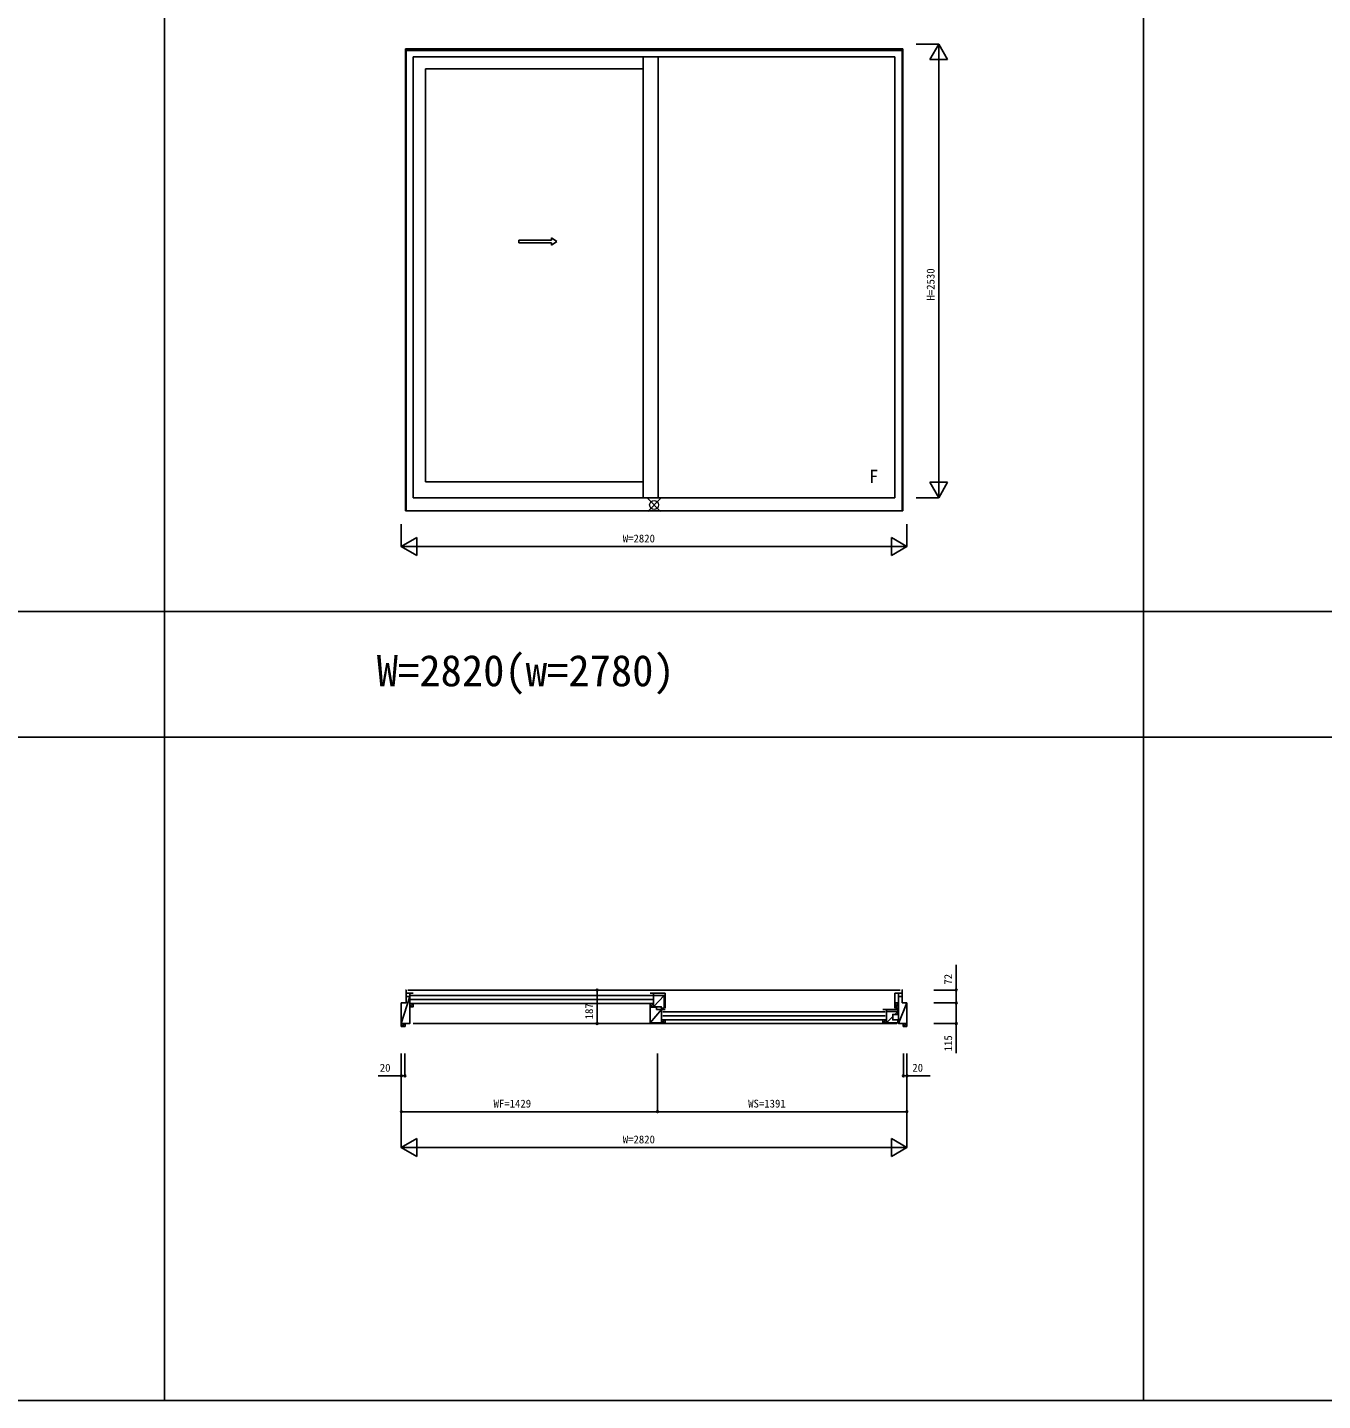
# Model space of a CAD drawing. Units: millimetres, scale not verified. Extents: x -19250 to 19250, y -14000 to 14000.
# Drawn here: x 2525 to 9748, y -14000 to -6343 of the extents above; entities that cross this region are included whole.
import ezdxf
from ezdxf.enums import TextEntityAlignment as Align

# ---------------------------------------------------------------- set-up
doc = ezdxf.new("R2010")
doc.units = ezdxf.units.MM
doc.header["$LTSCALE"] = 50
for name, color, linetype in [('0-0_0', 7, 'Continuous'), ('0-1_YKK_A1', 4, 'Continuous'), ('0-2_YKK_B1', 4, 'Continuous'), ('0-4_YKK_F1', 7, 'Continuous'), ('0-6_YKK_N1', 2, 'Continuous')]:
    doc.layers.add(name, color=color, linetype=linetype)
doc.layers.add('0-5_YKK_IN', color=1, linetype='Continuous', lineweight=18)
doc.styles.add('ＭＳ ゴシック', font='')
doc.styles.get('ＭＳ ゴシック').set_extended_font_data('MS Gothic')

msp = doc.modelspace()

# ---------------------------------------------------------------- linework, layer by layer
at = {"layer": '0-1_YKK_A1'}
for p, q in [((4633, -6462), (4633, -9038)), ((4633, -6462), (7407, -6462)), ((4637, -6462), (4637, -9038)), ((7403, -6471), (4637, -6471)), ((4677, -6506), (7363, -6506)), ((4677, -6506), (4677, -8966)), ((5959, -6506), (5959, -8966)), ((6043, -6506), (6043, -8966)), ((7363, -6506), (7363, -8966)), ((7403, -6462), (7403, -9038)), ((7407, -6462), (7407, -9038)), ((4745, -6573), (4745, -8876)), ((5959, -6573), (4745, -6573)), ((5265.54, -7529.1), (5446.88, -7529.09)), ((5265.55, -7544.1), (5265.55, -7529.1)), ((5265.55, -7544.1), (5446.88, -7544.09)), ((5446.88, -7529.09), (5446.88, -7516.59)), ((5446.88, -7516.59), (5476.88, -7536.59)), ((5446.88, -7556.59), (5476.88, -7536.59)), ((5446.88, -7556.59), (5446.88, -7544.09)), ((5959, -8876), (4745, -8876)), ((4677, -8966), (7363, -8966)), ((7407, -9038), (4633, -9038))]:
    msp.add_line(p, q, dxfattribs=at)
at = {"layer": '0-2_YKK_B1'}
for p, q in [((7393, -11710.75), (4647, -11710.75)), ((4637, -11728.75), (4677, -11728.75)), ((4677, -11787.25), (4657, -11803.75)), ((4664, -11741.75), (6010, -11741.75)), ((6010, -11764.25), (4664, -11764.25)), ((4664, -11786.75), (6010, -11786.75)), ((6017, -11728.75), (6017, -11803.75)), ((6076, -11740.75), (6017, -11803.75)), ((7403, -11728.75), (7363, -11728.75)), ((7363, -11728.75), (7363, -11812.75)), ((7383, -11782.75), (7368, -11812.75)), ((7383, -11747.75), (7403, -11747.75)), ((7430, -11782.75), (7383, -11897.75)), ((7430, -11782.75), (7403, -11782.75)), ((7430, -11782.75), (7430, -11914.25)), ((6061, -11818.75), (5997, -11893.75)), ((6060, -11812.75), (6076, -11812.75)), ((6061, -11818.75), (6061, -11893.75)), ((6068, -11831.75), (7308, -11831.75)), ((7308, -11854.25), (6068, -11854.25)), ((7379, -11818.75), (7295, -11818.75)), ((7315, -11818.75), (7315, -11893.75)), ((7351, -11858.31), (7315, -11893.75)), ((4610, -11914.25), (4631.5, -11897.75)), ((4610, -11914.25), (4631.5, -11914.25)), ((4631.5, -11897.75), (4631.5, -11914.25)), ((4677, -11897.75), (7373, -11897.75)), ((6068, -11876.75), (7308, -11876.75)), ((7315, -11877.25), (7295, -11877.25)), ((7315, -11877.25), (7295, -11893.75)), ((7408.5, -11897.75), (7408.5, -11914.25)), ((7408.5, -11914.25), (7430, -11897.75)), ((7408.5, -11914.25), (7430, -11914.25))]:
    msp.add_line(p, q, dxfattribs=at)
for points in [[(4633, -11710.75), (4637, -11710.75), (4637, -11782.75), (4610, -11782.75), (4610, -11914.25)], [(7407, -11710.75), (7403, -11710.75), (7403, -11782.75)], [(4610, -11897.75), (4657, -11897.75), (4657, -11728.75)], [(4637, -11747.75), (4657, -11747.75), (4610, -11897.75)], [(4657, -11803.75), (4677, -11803.75), (4677, -11787.25), (4657, -11787.25)], [(5997, -11728.75), (6081, -11728.75), (6081, -11812.75)], [(6060, -11812.75), (6060, -11803.75), (5997, -11803.75), (5997, -11787.25)], [(5997, -11787.25), (6017, -11787.25), (5997, -11803.75)], [(6017, -11740.75), (6076, -11740.75), (6076, -11812.75)], [(7383, -11782.75), (7368, -11782.75), (7368, -11812.75), (7383, -11812.75)], [(7430, -11897.75), (7383, -11897.75), (7383, -11728.75)], [(6081, -11818.75), (6034, -11818.75), (6034, -11806.75), (5997, -11806.75), (5997, -11893.75), (6081, -11893.75), (6081, -11877.25)], [(7379, -11818.75), (7379, -11846.75), (7351, -11846.75), (7351, -11877.75), (7379, -11877.75), (7379, -11893.75), (7295, -11893.75), (7295, -11877.25)], [(7315, -11830.75), (7379, -11830.75), (7362.75, -11846.75)], [(6061, -11877.25), (6081, -11877.25), (6061, -11893.75)]]:
    msp.add_lwpolyline(points, dxfattribs=at)
at = {"layer": '0-4_YKK_F1'}
for p, q in [((3290, -14000), (3290, 13300)), ((8750, -14000), (8750, 13300)), ((-19250, -9600), (18550, -9600)), ((-19250, -10300), (18550, -10300)), ((-19250, -14000), (19250, -14000))]:
    msp.add_line(p, q, dxfattribs=at)
at = {"layer": '0-5_YKK_IN'}
for p, q in [((5984.64, -8970.64), (6055.36, -9041.36)), ((5984.64, -9041.36), (6055.36, -8970.64))]:
    msp.add_line(p, q, dxfattribs=at)
msp.add_circle((6020, -9006), 25, dxfattribs=at)
at = {"layer": '0-6_YKK_N1'}
for p, q in [((7482, -6436), (7606, -6436)), ((7607, -6436), (7557, -6522.6)), ((7607, -6436), (7657, -6522.6)), ((7607, -8965), (7607, -6437)), ((7557, -6522.6), (7657, -6522.6)), ((7607, -8966), (7557, -8879.4)), ((7657, -8879.4), (7557, -8879.4)), ((7607, -8966), (7657, -8879.4)), ((7482, -8966), (7606, -8966)), ((4610, -9113), (4610, -9237)), ((4610, -9238), (4696.6, -9188)), ((4696.6, -9288), (4696.6, -9188)), ((7430, -9238), (7343.4, -9188)), ((7343.4, -9188), (7343.4, -9288)), ((7430, -9113), (7430, -9237)), ((4610, -9238), (4696.6, -9288)), ((4611, -9238), (7429, -9238)), ((7430, -9238), (7343.4, -9288)), ((5827.39, -11710.75), (5702.39, -11710.75)), ((5702.39, -11710.75), (5702.39, -11897.75)), ((7580, -11710.75), (7705, -11710.75)), ((7580, -11782.75), (7705, -11782.75)), ((7705, -11782.75), (7705, -11897.75)), ((5827.39, -11897.75), (5702.39, -11897.75)), ((7580, -11897.75), (7705, -11897.75)), ((7705, -12062.54), (7705, -11897.75)), ((4610, -12064.25), (4610, -12588.25)), ((7430, -12064.25), (7430, -12588.25)), ((6039, -12389.25), (4610, -12389.25)), ((4610, -12589.25), (4696.6, -12539.25)), ((4696.6, -12639.25), (4696.6, -12539.25)), ((7430, -12589.25), (7343.4, -12539.25)), ((7343.4, -12539.25), (7343.4, -12639.25)), ((4610, -12589.25), (4696.6, -12639.25)), ((4611, -12589.25), (7429, -12589.25)), ((7430, -12589.25), (7343.4, -12639.25))]:
    msp.add_line(p, q, dxfattribs=at)
for points in [[(7705, -11782.75), (7705, -11710.75), (7705, -11570.75)], [(4630, -12064.25), (4630, -12189.25), (4610, -12189.25), (4480, -12189.25)], [(6039, -12064.25), (6039, -12389.25), (7430, -12389.25)], [(7410, -12064.25), (7410, -12189.25), (7430, -12189.25), (7560, -12189.25)]]:
    msp.add_lwpolyline(points, dxfattribs=at)
for centre in [(5702.39, -11710.75), (7705, -11710.75), (7705, -11782.75), (5702.39, -11897.75), (7705, -11897.75), (4610, -12189.25), (4630, -12189.25), (7410, -12189.25), (7430, -12189.25), (4610, -12389.25), (6039, -12389.25), (7430, -12389.25)]:
    msp.add_circle(centre, 5, dxfattribs=at)
for centre, start, end in [((7606, -6437), 0, 90), ((7606, -8965), 270, 0), ((4611, -9237), 180, 270), ((7429, -9237), 270, 0), ((4611, -12588.25), 180, 270), ((7429, -12588.25), 270, 0)]:
    msp.add_arc(centre, 1, start, end, dxfattribs=at)

# ---------------------------------------------------------------- texts
at = {"layer": '0-0_0', "color": 3, "style": 'ＭＳ ゴシック'}
msp.add_text('W=2820(w=2780)', height=174.5, dxfattribs=at).set_placement((4473, -10069), align=Align.BOTTOM_LEFT)
at = {"layer": '0-1_YKK_A1', "style": 'ＭＳ ゴシック'}
msp.add_text('F', height=73.31, dxfattribs=at).set_placement((7220.06, -8904.76), align=Align.BOTTOM_LEFT)
at = {"layer": '0-6_YKK_N1', "style": 'ＭＳ ゴシック'}
for s, p in [('H=2530', (7597, -7866)), ('72', (7695, -11680.75)), ('187', (5692.39, -11874.25)), ('115', (7695, -12052.54))]:
    msp.add_text(s, height=43.99, rotation=90, dxfattribs=at).set_placement(p, align=Align.BOTTOM_LEFT)
for s, p in [('W=2820', (5845, -9228)), ('20', (4490, -12179.25)), ('20', (7460, -12179.25)), ('WF=1429', (5124.5, -12379.25)), ('WS=1391', (6544.5, -12379.25)), ('W=2820', (5845, -12579.25))]:
    msp.add_text(s, height=43.99, dxfattribs=at).set_placement(p, align=Align.BOTTOM_LEFT)

doc.saveas('drawing.dxf')
